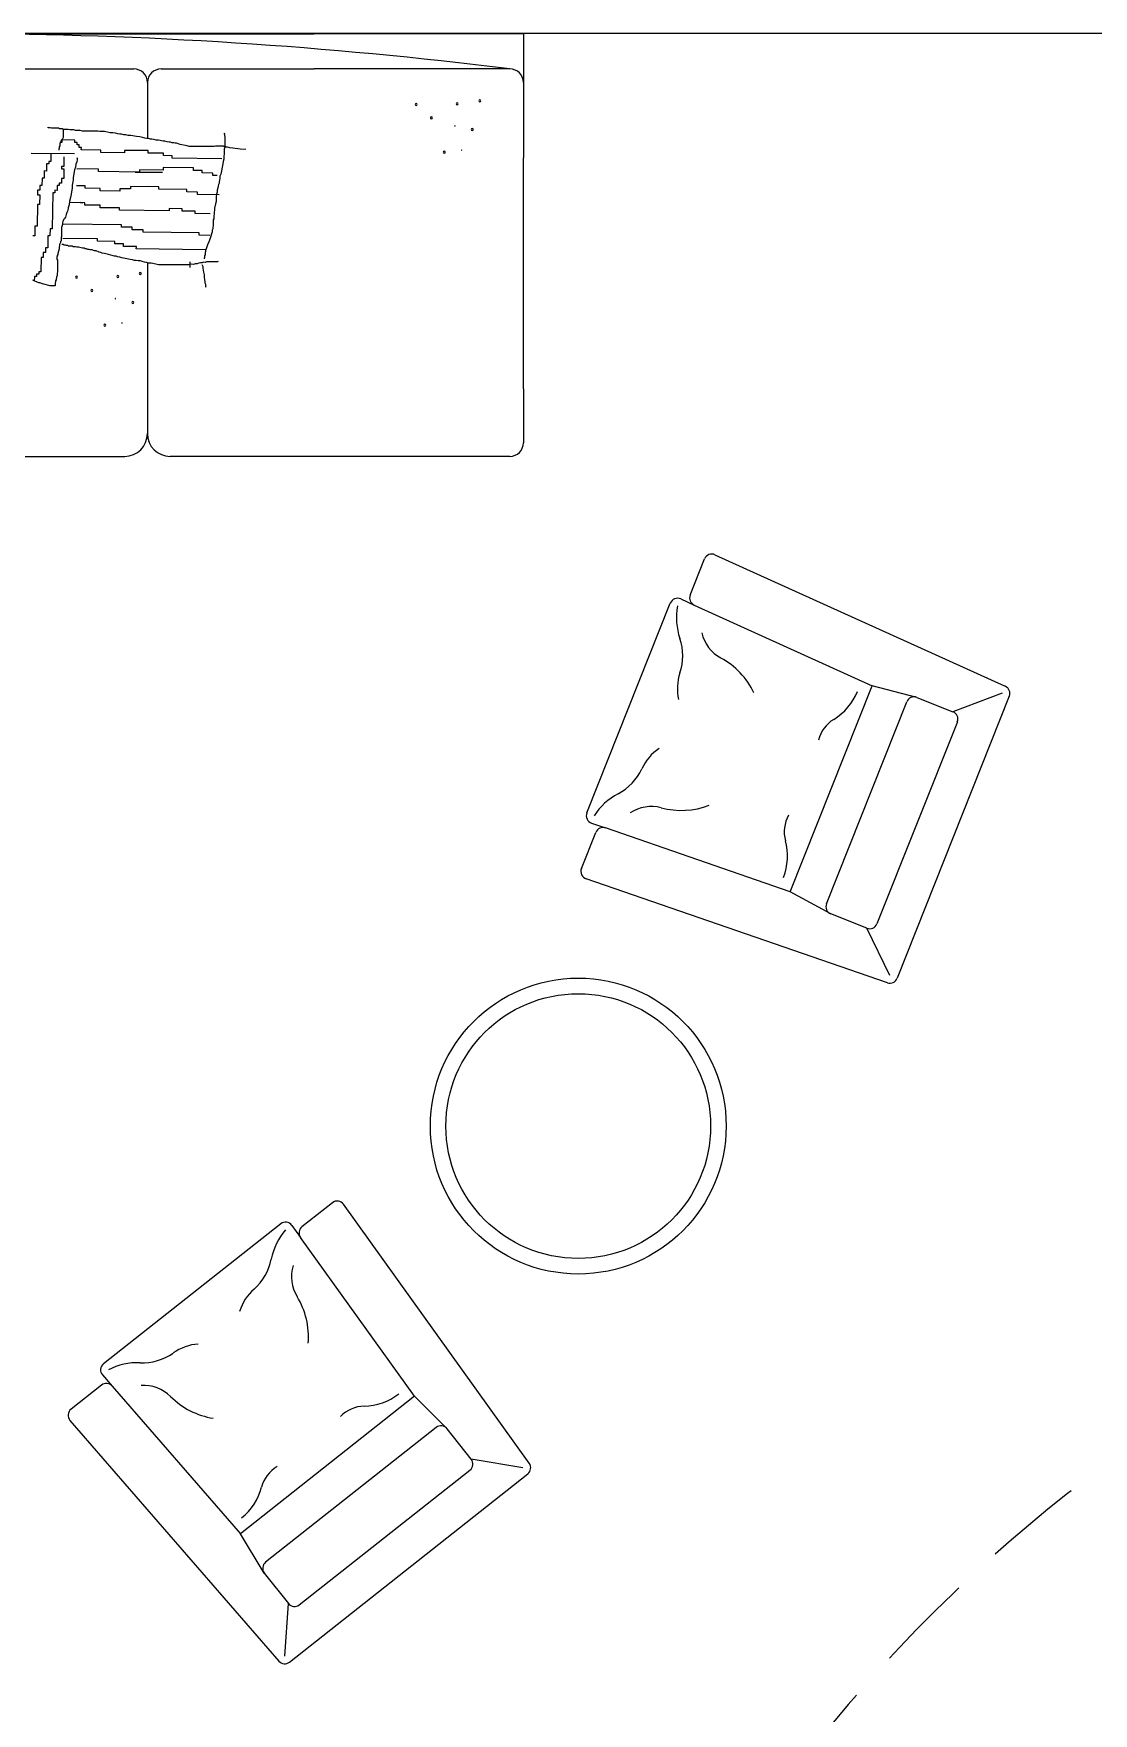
# Model space of a CAD drawing. Header units: feet. Extents: x 15180 to 17114, y 6067 to 8094.
# Drawn here: x 16282.7 to 16350.7, y 6608.3 to 6716.1 of the extents above; entities that cross this region are included whole.
import ezdxf

# ---------------------------------------------------------------- set-up
doc = ezdxf.new("R2010")
doc.units = ezdxf.units.FT
doc.linetypes.add('HIDDEN', pattern=[9.525, 6.35, -3.175])
doc.layers.add('Electrical Hidden', color=120, linetype='HIDDEN')
doc.layers.add('freecads.com', color=7, linetype='Continuous')

msp = doc.modelspace()

# ---------------------------------------------------------------- linework, layer by layer
msp.add_line((16401.343, 6716.117), (16240.302, 6716.117))
at = {"layer": 'Electrical Hidden'}
msp.add_arc((16411.13, 6543.816), 100.177, 30.08091, 149.91909, dxfattribs=at)
at = {"layer": 'freecads.com', "ltscale": 2}
for p, q in [((16240.706, 6716.104), (16300.67, 6716.104)), ((16314.108, 6716.104), (16300.67, 6716.104)), ((16314.108, 6716.104), (16314.108, 6712.972)), ((16267.833, 6713.849), (16289.101, 6713.849)), ((16290.854, 6713.849), (16300.67, 6713.849)), ((16313.232, 6713.849), (16300.67, 6713.849)), ((16289.978, 6712.972), (16289.978, 6709.382)), ((16314.108, 6712.972), (16314.108, 6708.134)), ((16283.608, 6710.075), (16283.579, 6710.108)), ((16283.728, 6710.074), (16283.608, 6710.075)), ((16283.817, 6710.041), (16283.728, 6710.074)), ((16284.265, 6710.039), (16283.817, 6710.041)), ((16284.324, 6710.005), (16284.265, 6710.039)), ((16284.533, 6710.004), (16284.324, 6710.005)), ((16284.56, 6709.44), (16284.529, 6709.374)), ((16284.533, 6710.037), (16284.563, 6709.938)), ((16284.623, 6709.971), (16284.533, 6710.004)), ((16284.563, 6709.938), (16284.56, 6709.44)), ((16284.891, 6709.969), (16284.623, 6709.971)), ((16285.01, 6709.936), (16284.891, 6709.969)), ((16285.249, 6709.935), (16285.01, 6709.936)), ((16285.368, 6709.901), (16285.249, 6709.935)), ((16285.667, 6709.899), (16285.368, 6709.901)), ((16285.816, 6709.866), (16285.667, 6709.899)), ((16286.801, 6709.861), (16285.816, 6709.866)), ((16286.92, 6709.827), (16286.801, 6709.861)), ((16287.218, 6709.826), (16286.92, 6709.827)), ((16287.576, 6709.758), (16287.218, 6709.826)), ((16287.755, 6709.757), (16287.576, 6709.758)), ((16287.934, 6709.723), (16287.755, 6709.757)), ((16288.083, 6709.689), (16287.934, 6709.723)), ((16288.202, 6709.655), (16288.083, 6709.689)), ((16288.322, 6709.655), (16288.202, 6709.655)), ((16288.471, 6709.621), (16288.322, 6709.655)), ((16288.59, 6709.62), (16288.471, 6709.621)), ((16288.739, 6709.587), (16288.59, 6709.62)), ((16288.918, 6709.586), (16288.739, 6709.587)), ((16289.276, 6709.518), (16288.918, 6709.586)), ((16289.485, 6709.484), (16289.276, 6709.518)), ((16289.664, 6709.45), (16289.485, 6709.484)), ((16289.813, 6709.416), (16289.664, 6709.45)), ((16289.932, 6709.382), (16289.813, 6709.416)), ((16294.889, 6709.724), (16294.918, 6709.657)), ((16294.918, 6709.657), (16294.918, 6709.591)), ((16294.918, 6709.591), (16294.947, 6709.458)), ((16294.947, 6709.458), (16294.943, 6708.828)), ((16285.3, 6708.409), (16282.524, 6708.422)), ((16283.786, 6708.374), (16283.781, 6707.912)), ((16284.287, 6708.712), (16284.286, 6708.646)), ((16284.317, 6708.745), (16284.287, 6708.712)), ((16284.347, 6708.911), (16284.317, 6708.845)), ((16284.317, 6708.845), (16284.317, 6708.745)), ((16284.348, 6709.043), (16284.347, 6708.911)), ((16284.469, 6709.308), (16284.348, 6709.043)), ((16284.49, 6709.136), (16284.351, 6709.138)), ((16284.529, 6709.374), (16284.469, 6709.308)), ((16284.491, 6709.29), (16284.49, 6709.136)), ((16285.324, 6709.28), (16284.491, 6709.29)), ((16285.322, 6709.126), (16285.324, 6709.28)), ((16285.461, 6709.124), (16285.322, 6709.126)), ((16285.459, 6708.97), (16285.461, 6709.124)), ((16285.598, 6708.968), (16285.459, 6708.97)), ((16285.596, 6708.814), (16285.598, 6708.968)), ((16285.735, 6708.813), (16285.596, 6708.814)), ((16285.733, 6708.659), (16285.735, 6708.813)), ((16286.982, 6708.643), (16285.733, 6708.659)), ((16286.98, 6708.489), (16286.982, 6708.643)), ((16288.506, 6708.471), (16286.98, 6708.489)), ((16288.508, 6708.625), (16288.506, 6708.471)), ((16290.034, 6708.606), (16288.508, 6708.625)), ((16290.051, 6709.381), (16289.932, 6709.382)), ((16290.032, 6708.452), (16290.034, 6708.606)), ((16291.003, 6708.44), (16290.032, 6708.452)), ((16290.171, 6709.348), (16290.051, 6709.381)), ((16290.26, 6709.347), (16290.171, 6709.348)), ((16290.379, 6709.314), (16290.26, 6709.347)), ((16290.528, 6709.28), (16290.379, 6709.314)), ((16290.678, 6709.279), (16290.528, 6709.28)), ((16290.976, 6709.211), (16290.678, 6709.279)), ((16291.095, 6709.211), (16290.976, 6709.211)), ((16291.002, 6708.286), (16291.003, 6708.44)), ((16291.244, 6709.177), (16291.095, 6709.211)), ((16291.363, 6709.143), (16291.244, 6709.177)), ((16291.453, 6709.143), (16291.363, 6709.143)), ((16291.572, 6709.109), (16291.453, 6709.143)), ((16291.661, 6709.109), (16291.572, 6709.109)), ((16291.751, 6709.075), (16291.661, 6709.109)), ((16291.84, 6709.075), (16291.751, 6709.075)), ((16292.079, 6709.007), (16291.84, 6709.075)), ((16292.526, 6708.906), (16292.079, 6709.007)), ((16292.645, 6708.872), (16292.526, 6708.906)), ((16294.257, 6708.864), (16292.645, 6708.872)), ((16294.347, 6708.897), (16294.257, 6708.864)), ((16294.854, 6708.895), (16294.347, 6708.897)), ((16294.884, 6708.861), (16294.854, 6708.895)), ((16294.911, 6708.397), (16294.88, 6708.231)), ((16294.973, 6708.861), (16294.884, 6708.861)), ((16294.912, 6708.695), (16294.911, 6708.397)), ((16294.943, 6708.828), (16294.912, 6708.695)), ((16295.033, 6708.827), (16294.973, 6708.861)), ((16295.122, 6708.827), (16295.033, 6708.827)), ((16295.271, 6708.793), (16295.122, 6708.827)), ((16295.45, 6708.759), (16295.271, 6708.793)), ((16295.927, 6708.691), (16295.45, 6708.759)), ((16296.285, 6708.689), (16295.927, 6708.691)), ((16283.357, 6707.301), (16283.351, 6706.838)), ((16283.496, 6707.299), (16283.357, 6707.301)), ((16283.501, 6707.761), (16283.496, 6707.299)), ((16283.64, 6707.759), (16283.501, 6707.761)), ((16283.642, 6707.914), (16283.64, 6707.759)), ((16283.781, 6707.912), (16283.642, 6707.914)), ((16284.471, 6707.595), (16284.469, 6707.441)), ((16284.469, 6707.441), (16284.608, 6707.439)), ((16284.61, 6707.593), (16284.471, 6707.595)), ((16284.608, 6707.439), (16284.6, 6706.823)), ((16284.617, 6708.21), (16284.61, 6707.593)), ((16285.293, 6707.381), (16285.201, 6706.884)), ((16285.354, 6707.546), (16285.293, 6707.381)), ((16285.385, 6707.745), (16285.354, 6707.546)), ((16285.446, 6707.878), (16285.385, 6707.745)), ((16286.828, 6707.412), (16285.44, 6707.429)), ((16285.476, 6708.01), (16285.446, 6707.878)), ((16285.447, 6708.176), (16285.477, 6708.11)), ((16285.477, 6708.11), (16285.476, 6708.01)), ((16286.826, 6707.258), (16286.828, 6707.412)), ((16289.462, 6707.226), (16286.826, 6707.258)), ((16289.464, 6707.38), (16289.462, 6707.226)), ((16290.99, 6707.361), (16289.464, 6707.38)), ((16290.992, 6707.516), (16290.99, 6707.361)), ((16292.935, 6707.492), (16290.992, 6707.516)), ((16291.557, 6708.279), (16291.002, 6708.286)), ((16291.555, 6708.125), (16291.557, 6708.279)), ((16294.746, 6708.086), (16291.555, 6708.125)), ((16292.933, 6707.338), (16292.935, 6707.492)), ((16293.488, 6707.331), (16292.933, 6707.338)), ((16293.486, 6707.177), (16293.488, 6707.331)), ((16294.817, 6707.767), (16294.694, 6707.104)), ((16294.848, 6707.9), (16294.817, 6707.767)), ((16294.879, 6708.065), (16294.848, 6707.9)), ((16294.88, 6708.231), (16294.879, 6708.065)), ((16314.108, 6693.317), (16314.108, 6708.134)), ((16283.068, 6706.379), (16283.064, 6706.071)), ((16283.207, 6706.378), (16283.068, 6706.379)), ((16283.213, 6706.84), (16283.207, 6706.378)), ((16283.351, 6706.838), (16283.213, 6706.84)), ((16284.178, 6706.366), (16284.174, 6706.058)), ((16284.317, 6706.364), (16284.178, 6706.366)), ((16284.319, 6706.518), (16284.317, 6706.364)), ((16284.458, 6706.517), (16284.319, 6706.518)), ((16284.461, 6706.825), (16284.458, 6706.517)), ((16284.6, 6706.823), (16284.461, 6706.825)), ((16285.137, 6706.221), (16285.075, 6705.823)), ((16285.138, 6706.387), (16285.137, 6706.221)), ((16285.2, 6706.718), (16285.138, 6706.387)), ((16285.201, 6706.884), (16285.2, 6706.718)), ((16285.982, 6706.344), (16285.427, 6706.351)), ((16285.98, 6706.19), (16285.982, 6706.344)), ((16286.951, 6706.178), (16285.98, 6706.19)), ((16286.95, 6706.024), (16286.951, 6706.178)), ((16288.2, 6706.163), (16288.198, 6706.008)), ((16288.894, 6706.154), (16288.2, 6706.163)), ((16288.896, 6706.308), (16288.894, 6706.154)), ((16290.7, 6706.286), (16288.896, 6706.308)), ((16289.189, 6707.225), (16290.942, 6707.225)), ((16290.066, 6706.348), (16290.066, 6706.348)), ((16290.698, 6706.132), (16290.7, 6706.286)), ((16294.18, 6707.168), (16293.486, 6707.177)), ((16294.178, 6707.014), (16294.18, 6707.168)), ((16294.455, 6707.011), (16294.178, 6707.014)), ((16294.51, 6706.276), (16294.449, 6706.078)), ((16294.54, 6706.442), (16294.51, 6706.343)), ((16294.51, 6706.343), (16294.51, 6706.276)), ((16294.571, 6706.508), (16294.54, 6706.442)), ((16294.602, 6706.707), (16294.571, 6706.608)), ((16294.571, 6706.608), (16294.571, 6706.508)), ((16294.632, 6706.839), (16294.602, 6706.707)), ((16294.633, 6706.972), (16294.632, 6706.839)), ((16294.694, 6707.104), (16294.633, 6706.972)), ((16282.914, 6705.148), (16282.897, 6703.762)), ((16283.053, 6705.147), (16282.914, 6705.148)), ((16282.926, 6706.073), (16282.922, 6705.765)), ((16282.922, 6705.765), (16283.061, 6705.763)), ((16283.064, 6706.071), (16282.926, 6706.073)), ((16283.061, 6705.763), (16283.053, 6705.147)), ((16283.895, 6705.907), (16283.867, 6703.596)), ((16284.034, 6705.905), (16283.895, 6705.907)), ((16284.036, 6706.059), (16284.034, 6705.905)), ((16284.174, 6706.058), (16284.036, 6706.059)), ((16284.951, 6705.127), (16284.89, 6704.929)), ((16284.982, 6705.359), (16284.951, 6705.127)), ((16285.043, 6705.591), (16284.982, 6705.359)), ((16285.83, 6705.267), (16284.998, 6705.277)), ((16285.075, 6705.823), (16285.043, 6705.591)), ((16285.691, 6705.269), (16285.83, 6705.267)), ((16285.969, 6705.265), (16285.691, 6705.269)), ((16285.967, 6705.111), (16285.969, 6705.265)), ((16286.938, 6705.099), (16285.967, 6705.111)), ((16286.936, 6704.945), (16286.938, 6705.099)), ((16288.198, 6706.008), (16286.95, 6706.024)), ((16292.502, 6706.11), (16290.698, 6706.132)), ((16292.5, 6705.956), (16292.502, 6706.11)), ((16293.193, 6705.947), (16292.5, 6705.956)), ((16293.192, 6705.793), (16293.193, 6705.947)), ((16294.579, 6705.776), (16293.192, 6705.793)), ((16294.354, 6705.183), (16294.292, 6704.918)), ((16294.385, 6705.348), (16294.354, 6705.183)), ((16294.386, 6705.647), (16294.385, 6705.348)), ((16294.417, 6705.812), (16294.386, 6705.647)), ((16294.448, 6705.945), (16294.417, 6705.812)), ((16294.449, 6706.078), (16294.448, 6705.945)), ((16284.557, 6704.068), (16284.526, 6703.968)), ((16284.617, 6704.2), (16284.557, 6704.068)), ((16284.677, 6704.266), (16284.617, 6704.2)), ((16284.707, 6704.332), (16284.677, 6704.266)), ((16284.738, 6704.432), (16284.707, 6704.332)), ((16284.768, 6704.498), (16284.738, 6704.432)), ((16284.799, 6704.63), (16284.768, 6704.498)), ((16284.859, 6704.763), (16284.799, 6704.63)), ((16284.89, 6704.929), (16284.859, 6704.763)), ((16288.185, 6704.93), (16286.936, 6704.945)), ((16288.183, 6704.776), (16288.185, 6704.93)), ((16291.375, 6704.737), (16288.183, 6704.776)), ((16291.376, 6704.891), (16291.375, 6704.737)), ((16292.209, 6704.881), (16291.376, 6704.891)), ((16292.207, 6704.727), (16292.209, 6704.881)), ((16293.04, 6704.716), (16292.207, 6704.727)), ((16293.038, 6704.562), (16293.04, 6704.716)), ((16294.009, 6704.55), (16293.038, 6704.562)), ((16294.198, 6704.155), (16294.196, 6703.79)), ((16294.228, 6704.221), (16294.198, 6704.155)), ((16294.23, 6704.42), (16294.228, 6704.221)), ((16294.26, 6704.553), (16294.23, 6704.42)), ((16294.261, 6704.652), (16294.26, 6704.553)), ((16294.292, 6704.785), (16294.261, 6704.652)), ((16294.292, 6704.918), (16294.292, 6704.785)), ((16282.751, 6703.147), (16282.612, 6703.149)), ((16282.759, 6703.763), (16282.751, 6703.147)), ((16282.897, 6703.762), (16282.759, 6703.763)), ((16283.584, 6703.137), (16283.574, 6702.366)), ((16283.722, 6703.135), (16283.584, 6703.137)), ((16283.728, 6703.597), (16283.722, 6703.135)), ((16283.867, 6703.596), (16283.728, 6703.597)), ((16284.431, 6703.04), (16284.429, 6702.808)), ((16284.461, 6703.106), (16284.431, 6703.04)), ((16284.465, 6703.67), (16284.461, 6703.106)), ((16284.526, 6703.869), (16284.465, 6703.67)), ((16284.526, 6703.968), (16284.526, 6703.869)), ((16286.773, 6702.944), (16284.553, 6702.971)), ((16288.311, 6703.85), (16284.564, 6703.895)), ((16286.771, 6702.79), (16286.773, 6702.944)), ((16288.309, 6703.695), (16288.311, 6703.85)), ((16289.003, 6703.687), (16288.309, 6703.695)), ((16289.001, 6703.533), (16289.003, 6703.687)), ((16289.694, 6703.524), (16289.001, 6703.533)), ((16289.693, 6703.37), (16289.694, 6703.524)), ((16293.3, 6703.326), (16289.693, 6703.37)), ((16293.298, 6703.172), (16293.3, 6703.326)), ((16293.992, 6703.164), (16293.298, 6703.172)), ((16294.012, 6702.995), (16293.951, 6702.863)), ((16294.134, 6703.393), (16294.012, 6702.995)), ((16294.165, 6703.592), (16294.134, 6703.492)), ((16294.134, 6703.492), (16294.134, 6703.393)), ((16294.196, 6703.79), (16294.165, 6703.691)), ((16294.165, 6703.691), (16294.165, 6703.592)), ((16283.293, 6702.061), (16283.289, 6701.753)), ((16283.432, 6702.06), (16283.293, 6702.061)), ((16283.435, 6702.368), (16283.432, 6702.06)), ((16283.574, 6702.366), (16283.435, 6702.368)), ((16284.215, 6701.947), (16284.185, 6701.881)), ((16284.185, 6701.881), (16284.185, 6701.814)), ((16284.216, 6702.013), (16284.215, 6701.947)), ((16284.307, 6702.311), (16284.216, 6702.013)), ((16284.308, 6702.411), (16284.307, 6702.311)), ((16284.338, 6702.51), (16284.308, 6702.411)), ((16284.339, 6702.576), (16284.338, 6702.51)), ((16284.399, 6702.709), (16284.339, 6702.576)), ((16284.429, 6702.808), (16284.399, 6702.775)), ((16284.399, 6702.775), (16284.399, 6702.709)), ((16284.577, 6702.575), (16284.488, 6702.576)), ((16284.637, 6702.542), (16284.577, 6702.575)), ((16284.726, 6702.541), (16284.637, 6702.542)), ((16284.786, 6702.508), (16284.726, 6702.541)), ((16284.846, 6702.508), (16284.786, 6702.508)), ((16284.905, 6702.474), (16284.846, 6702.508)), ((16285.144, 6702.473), (16284.905, 6702.474)), ((16285.203, 6702.44), (16285.144, 6702.473)), ((16285.353, 6702.439), (16285.203, 6702.44)), ((16285.442, 6702.405), (16285.353, 6702.439)), ((16285.561, 6702.405), (16285.442, 6702.405)), ((16285.8, 6702.337), (16285.561, 6702.405)), ((16285.919, 6702.337), (16285.8, 6702.337)), ((16285.978, 6702.303), (16285.919, 6702.337)), ((16286.068, 6702.303), (16285.978, 6702.303)), ((16286.157, 6702.269), (16286.068, 6702.303)), ((16286.247, 6702.269), (16286.157, 6702.269)), ((16286.306, 6702.236), (16286.247, 6702.269)), ((16286.426, 6702.235), (16286.306, 6702.236)), ((16286.515, 6702.201), (16286.426, 6702.235)), ((16286.575, 6702.168), (16286.515, 6702.201)), ((16286.694, 6702.167), (16286.575, 6702.168)), ((16286.873, 6702.1), (16286.694, 6702.167)), ((16287.881, 6702.776), (16286.771, 6702.79)), ((16286.992, 6702.067), (16286.873, 6702.1)), ((16287.081, 6702.033), (16286.992, 6702.067)), ((16287.23, 6701.999), (16287.081, 6702.033)), ((16287.469, 6701.932), (16287.23, 6701.999)), ((16287.618, 6701.898), (16287.469, 6701.932)), ((16287.856, 6701.83), (16287.618, 6701.898)), ((16287.879, 6702.622), (16287.881, 6702.776)), ((16288.434, 6702.615), (16287.879, 6702.622)), ((16288.433, 6702.461), (16288.434, 6702.615)), ((16289.265, 6702.451), (16288.433, 6702.461)), ((16289.263, 6702.297), (16289.265, 6702.451)), ((16293.703, 6702.242), (16289.263, 6702.297)), ((16293.647, 6701.869), (16293.646, 6701.737)), ((16293.677, 6701.902), (16293.647, 6701.869)), ((16293.678, 6702.068), (16293.677, 6701.902)), ((16293.708, 6702.134), (16293.678, 6702.068)), ((16293.709, 6702.201), (16293.708, 6702.134)), ((16293.739, 6702.3), (16293.709, 6702.201)), ((16293.769, 6702.366), (16293.739, 6702.3)), ((16293.83, 6702.565), (16293.769, 6702.366)), ((16293.921, 6702.764), (16293.83, 6702.565)), ((16293.951, 6702.863), (16293.921, 6702.764)), ((16283, 6700.832), (16282.999, 6700.678)), ((16283.139, 6700.83), (16283, 6700.832)), ((16283.15, 6701.755), (16283.139, 6700.83)), ((16283.289, 6701.753), (16283.15, 6701.755)), ((16284.155, 6701.781), (16284.154, 6701.649)), ((16284.154, 6701.649), (16284.213, 6701.582)), ((16284.185, 6701.814), (16284.155, 6701.781)), ((16284.208, 6700.819), (16284.178, 6700.753)), ((16284.213, 6701.582), (16284.208, 6700.819)), ((16287.975, 6701.83), (16287.856, 6701.83)), ((16288.065, 6701.796), (16287.975, 6701.83)), ((16288.214, 6701.762), (16288.065, 6701.796)), ((16288.333, 6701.729), (16288.214, 6701.762)), ((16288.87, 6701.627), (16288.333, 6701.729)), ((16289.019, 6701.593), (16288.87, 6701.627)), ((16289.138, 6701.559), (16289.019, 6701.593)), ((16289.257, 6701.558), (16289.138, 6701.559)), ((16289.376, 6701.525), (16289.257, 6701.558)), ((16289.526, 6701.524), (16289.376, 6701.525)), ((16289.645, 6701.49), (16289.526, 6701.524)), ((16289.794, 6701.456), (16289.645, 6701.49)), ((16289.913, 6701.423), (16289.794, 6701.456)), ((16290.062, 6701.389), (16289.913, 6701.423)), ((16289.978, 6701.408), (16289.978, 6690.444)), ((16290.211, 6701.388), (16290.062, 6701.389)), ((16290.509, 6701.32), (16290.211, 6701.388)), ((16290.688, 6701.286), (16290.509, 6701.32)), ((16292.658, 6701.277), (16290.688, 6701.286)), ((16292.808, 6701.31), (16292.658, 6701.277)), ((16292.717, 6701.111), (16292.719, 6701.476)), ((16292.927, 6701.309), (16292.808, 6701.31)), ((16293.047, 6701.342), (16292.927, 6701.309)), ((16293.166, 6701.341), (16293.047, 6701.342)), ((16293.286, 6701.374), (16293.166, 6701.341)), ((16293.375, 6701.406), (16293.286, 6701.374)), ((16293.495, 6701.406), (16293.375, 6701.406)), ((16293.464, 6701.307), (16293.523, 6701.174)), ((16293.585, 6701.439), (16293.495, 6701.406)), ((16293.523, 6701.174), (16293.523, 6701.074)), ((16293.523, 6701.074), (16293.581, 6700.809)), ((16293.581, 6700.809), (16293.609, 6700.643)), ((16293.674, 6701.438), (16293.585, 6701.439)), ((16293.646, 6701.737), (16293.616, 6701.704)), ((16293.616, 6701.704), (16293.616, 6701.671)), ((16293.764, 6701.471), (16293.674, 6701.438)), ((16294.48, 6701.468), (16293.764, 6701.471)), ((16294.51, 6701.501), (16294.48, 6701.468)), ((16282.742, 6700.229), (16282.623, 6700.296)), ((16282.719, 6700.527), (16282.715, 6700.219)), ((16282.858, 6700.526), (16282.719, 6700.527)), ((16283.01, 6700.129), (16282.742, 6700.229)), ((16282.86, 6700.68), (16282.858, 6700.526)), ((16282.999, 6700.678), (16282.86, 6700.68)), ((16283.07, 6700.128), (16283.01, 6700.129)), ((16283.249, 6700.061), (16283.07, 6700.128)), ((16283.725, 6699.926), (16283.249, 6700.061)), ((16284.024, 6699.925), (16283.725, 6699.926)), ((16284.054, 6699.958), (16284.024, 6699.925)), ((16284.055, 6700.124), (16284.054, 6699.958)), ((16284.085, 6700.157), (16284.055, 6700.124)), ((16284.086, 6700.256), (16284.085, 6700.157)), ((16284.116, 6700.322), (16284.086, 6700.256)), ((16284.146, 6700.422), (16284.116, 6700.389)), ((16284.116, 6700.389), (16284.116, 6700.322)), ((16284.147, 6700.488), (16284.146, 6700.422)), ((16284.177, 6700.587), (16284.147, 6700.488)), ((16284.178, 6700.753), (16284.177, 6700.587)), ((16293.609, 6700.643), (16293.608, 6700.477)), ((16293.608, 6700.477), (16293.637, 6700.311)), ((16293.637, 6700.311), (16293.667, 6700.211)), ((16293.667, 6700.211), (16293.666, 6700.112)), ((16293.666, 6700.112), (16293.695, 6700.045)), ((16293.695, 6700.045), (16293.695, 6699.913)), ((16293.695, 6699.913), (16293.724, 6699.846)), ((16314.108, 6693.317), (16314.108, 6689.86)), ((16268.418, 6688.983), (16288.517, 6688.983)), ((16300.67, 6688.983), (16291.438, 6688.983)), ((16313.232, 6688.983), (16300.67, 6688.983))]:
    msp.add_line(p, q, dxfattribs=at)
at = {"layer": 'freecads.com'}
for p, q in [((16326.407, 6682.672), (16345.041, 6674.234)), ((16324.816, 6680.084), (16325.738, 6682.402)), ((16318.181, 6666.105), (16323.538, 6679.569)), ((16324.207, 6679.838), (16325.074, 6679.446)), ((16325.074, 6679.446), (16336.503, 6674.271)), ((16325.074, 6679.446), (16336.503, 6674.271)), ((16331.241, 6661.047), (16336.503, 6674.271)), ((16331.241, 6661.047), (16336.503, 6674.271)), ((16339.367, 6673.518), (16336.503, 6674.271)), ((16339.367, 6673.518), (16336.503, 6674.271)), ((16333.561, 6660.273), (16338.72, 6673.239)), ((16333.561, 6660.273), (16338.72, 6673.239)), ((16345.299, 6673.596), (16338.096, 6655.494)), ((16339.367, 6673.518), (16341.683, 6672.597)), ((16339.367, 6673.518), (16341.683, 6672.597)), ((16344.836, 6673.78), (16341.683, 6672.597)), ((16344.836, 6673.78), (16341.683, 6672.597)), ((16341.962, 6671.949), (16336.802, 6658.984)), ((16341.962, 6671.949), (16336.802, 6658.984)), ((16318.481, 6665.449), (16319.381, 6665.139)), ((16317.833, 6662.534), (16318.755, 6664.852)), ((16331.241, 6661.047), (16319.381, 6665.139)), ((16331.241, 6661.047), (16319.381, 6665.139)), ((16337.47, 6655.208), (16318.133, 6661.879)), ((16333.84, 6659.626), (16331.241, 6661.047)), ((16333.84, 6659.626), (16331.241, 6661.047)), ((16336.155, 6658.705), (16333.84, 6659.626)), ((16336.155, 6658.705), (16333.84, 6659.626)), ((16337.633, 6655.679), (16336.155, 6658.705)), ((16337.633, 6655.679), (16336.155, 6658.705)), ((16301.852, 6641.093), (16299.894, 6639.547)), ((16314.485, 6624.368), (16302.566, 6640.992)), ((16298.53, 6639.739), (16287.158, 6630.758)), ((16299.244, 6639.638), (16299.798, 6638.865)), ((16307.109, 6628.669), (16299.798, 6638.865)), ((16307.109, 6628.669), (16299.798, 6638.865)), ((16287.091, 6630.04), (16287.715, 6629.321)), ((16287.029, 6629.386), (16285.072, 6627.84)), ((16287.715, 6629.321), (16295.94, 6619.847)), ((16287.715, 6629.321), (16295.94, 6619.847)), ((16307.109, 6628.669), (16295.94, 6619.847)), ((16307.109, 6628.669), (16295.94, 6619.847)), ((16309.213, 6626.584), (16307.109, 6628.669)), ((16309.213, 6626.584), (16307.109, 6628.669)), ((16285.004, 6627.122), (16298.415, 6611.676)), ((16308.513, 6626.667), (16297.562, 6618.017)), ((16308.513, 6626.667), (16297.562, 6618.017)), ((16310.758, 6624.629), (16309.213, 6626.584)), ((16310.758, 6624.629), (16309.213, 6626.584)), ((16314.08, 6624.077), (16310.758, 6624.629)), ((16314.08, 6624.077), (16310.758, 6624.629)), ((16299.1, 6611.611), (16314.389, 6623.686)), ((16299.724, 6615.28), (16310.675, 6623.929)), ((16299.724, 6615.28), (16310.675, 6623.929)), ((16297.48, 6617.317), (16295.94, 6619.847)), ((16297.48, 6617.317), (16295.94, 6619.847)), ((16297.48, 6617.317), (16299.024, 6615.362)), ((16297.48, 6617.317), (16299.024, 6615.362)), ((16298.791, 6612.002), (16299.024, 6615.362)), ((16298.791, 6612.002), (16299.024, 6615.362))]:
    msp.add_line(p, q, dxfattribs=at)
for radius in [9.494, 8.497, 8.497]:
    msp.add_circle((16317.63, 6646.009), radius, dxfattribs=at)
at = {"layer": 'freecads.com', "ltscale": 2}
for centre, radius, start, end in [((16276.736, 6421.392), 294.725, 82.88673, 96.63201), ((16289.101, 6712.972), 0.876, 0, 90), ((16290.854, 6712.972), 0.876, 90, 180), ((16313.232, 6712.972), 0.876, 0, 90), ((16307.219, 6711.571), 0.0649, 90, 270), ((16307.219, 6711.571), 0.0649, 270, 90), ((16309.861, 6711.617), 0.0649, 90, 270), ((16309.861, 6711.617), 0.0649, 270, 90), ((16311.307, 6711.805), 0.0649, 90, 270), ((16311.307, 6711.805), 0.0649, 270, 90), ((16308.201, 6710.717), 0.0649, 90, 270), ((16308.201, 6710.717), 0.0649, 270, 90), ((16309.71, 6710.197), 0.0108, 90, 270), ((16309.71, 6710.197), 0.0108, 270, 90), ((16310.829, 6709.956), 0.0649, 90, 270), ((16310.829, 6709.956), 0.0649, 270, 90), ((16309.031, 6708.502), 0.0649, 90, 270), ((16309.031, 6708.502), 0.0649, 270, 90), ((16310.137, 6708.641), 0.0108, 90, 270), ((16310.137, 6708.641), 0.0108, 270, 90), ((16289.519, 6700.715), 0.0649, 90, 270), ((16289.519, 6700.715), 0.0649, 270, 90), ((16285.43, 6700.481), 0.0649, 90, 270), ((16285.43, 6700.481), 0.0649, 270, 90), ((16286.412, 6699.626), 0.0649, 90, 270), ((16286.412, 6699.626), 0.0649, 270, 90), ((16288.072, 6700.526), 0.0649, 90, 270), ((16288.072, 6700.526), 0.0649, 270, 90), ((16287.922, 6699.106), 0.0108, 90, 270), ((16287.922, 6699.106), 0.0108, 270, 90), ((16289.04, 6698.865), 0.0649, 90, 270), ((16289.04, 6698.865), 0.0649, 270, 90), ((16288.349, 6697.55), 0.0108, 90, 270), ((16288.349, 6697.55), 0.0108, 270, 90), ((16287.242, 6697.412), 0.0649, 90, 270), ((16287.242, 6697.412), 0.0649, 270, 90), ((16288.517, 6690.444), 1.461, 270, 0), ((16291.438, 6690.444), 1.461, 180, 270), ((16313.232, 6689.86), 0.876, 270, 0)]:
    msp.add_arc(centre, radius, start, end, dxfattribs=at)
at = {"layer": 'freecads.com'}
for centre, radius, start, end in [((16326.201, 6682.218), 0.498, 65.63899, 158.30199), ((16324.001, 6679.384), 0.498, 65.63899, 158.30199), ((16328.003, 6678.627), 4.072, 169.27768, 199.00679), ((16328.003, 6678.627), 4.072, 169.27768, 199.00679), ((16325.279, 6679.9), 0.498, 158.30199, 245.63899), ((16320.919, 6676.187), 3.42, 341.20943, 19.00679), ((16320.919, 6676.187), 3.42, 341.20943, 19.00679), ((16327.947, 6678.199), 2.446, 192.85453, 241.56704), ((16327.947, 6678.199), 2.446, 192.85453, 241.56704), ((16324.409, 6671.664), 4.984, 25.56842, 61.56704), ((16324.409, 6671.664), 4.984, 25.56842, 61.56704), ((16327.122, 6674.076), 3.133, 161.20943, 192.85453), ((16327.122, 6674.076), 3.133, 161.20943, 192.85453), ((16332.022, 6675.371), 3.83, 301.545, 337.42674), ((16332.022, 6675.371), 3.83, 301.545, 337.42674), ((16344.836, 6673.78), 0.498, 338.30199, 65.63899), ((16339.183, 6673.055), 0.498, 68.30199, 158.30199), ((16339.183, 6673.055), 0.498, 68.30199, 158.30199), ((16335.172, 6670.24), 2.192, 121.545, 165.73872), ((16335.172, 6670.24), 2.192, 121.545, 165.73872), ((16341.499, 6672.134), 0.498, 338.30199, 68.30199), ((16341.499, 6672.134), 0.498, 338.30199, 68.30199), ((16324.559, 6667.633), 3.133, 123.74946, 155.39455), ((16324.559, 6667.633), 3.133, 123.74946, 155.39455), ((16318.601, 6670.362), 3.42, 297.5972, 335.39455), ((16318.601, 6670.362), 3.42, 297.5972, 335.39455), ((16322.072, 6663.722), 4.072, 117.5972, 147.3263), ((16322.072, 6663.722), 4.072, 117.5972, 147.3263), ((16322.326, 6664.071), 2.446, 75.03695, 123.74946), ((16322.326, 6664.071), 2.446, 75.03695, 123.74946), ((16324.245, 6671.25), 4.984, 255.03695, 291.03557), ((16324.245, 6671.25), 4.984, 255.03695, 291.03557), ((16318.644, 6665.921), 0.498, 158.30199, 250.96499), ((16333.043, 6664.89), 2.192, 150.86527, 195.05899), ((16333.043, 6664.89), 2.192, 150.86527, 195.05899), ((16319.218, 6664.668), 0.498, 70.96499, 158.30199), ((16327.229, 6663.326), 3.83, 339.17725, 15.05899), ((16327.229, 6663.326), 3.83, 339.17725, 15.05899), ((16318.296, 6662.35), 0.498, 158.30199, 250.96499), ((16334.024, 6660.089), 0.498, 158.30199, 248.30199), ((16334.024, 6660.089), 0.498, 158.30199, 248.30199), ((16336.339, 6659.168), 0.498, 248.30199, 338.30199), ((16336.339, 6659.168), 0.498, 248.30199, 338.30199), ((16337.633, 6655.679), 0.498, 250.96499, 338.30199), ((16302.161, 6640.702), 0.498, 35.63899, 128.30199), ((16301.925, 6636.691), 4.072, 139.27768, 169.00679), ((16301.925, 6636.691), 4.072, 139.27768, 169.00679), ((16298.839, 6639.348), 0.498, 35.63899, 128.30199), ((16300.203, 6639.155), 0.498, 128.30199, 215.63899), ((16294.571, 6638.12), 3.42, 311.20943, 349.00679), ((16294.571, 6638.12), 3.42, 311.20943, 349.00679), ((16301.663, 6636.348), 2.446, 162.85453, 211.56704), ((16301.663, 6636.348), 2.446, 162.85453, 211.56704), ((16298.887, 6633.19), 3.133, 131.20943, 162.85453), ((16298.887, 6633.19), 3.133, 131.20943, 162.85453), ((16295.332, 6632.458), 4.984, 355.56842, 31.56704), ((16295.332, 6632.458), 4.984, 355.56842, 31.56704), ((16293.446, 6628.893), 3.133, 93.74946, 125.39455), ((16293.446, 6628.893), 3.133, 93.74946, 125.39455), ((16287.467, 6630.367), 0.498, 128.30199, 220.96499), ((16289.337, 6626.749), 4.072, 87.5972, 117.3263), ((16289.337, 6626.749), 4.072, 87.5972, 117.3263), ((16289.651, 6634.234), 3.42, 267.5972, 305.39455), ((16289.651, 6634.234), 3.42, 267.5972, 305.39455), ((16287.338, 6628.995), 0.498, 40.96499, 128.30199), ((16289.731, 6626.924), 2.446, 45.03695, 93.74946), ((16289.731, 6626.924), 2.446, 45.03695, 93.74946), ((16294.982, 6632.181), 4.984, 225.03695, 261.03557), ((16294.982, 6632.181), 4.984, 225.03695, 261.03557), ((16303.778, 6631.862), 3.83, 271.545, 307.42674), ((16303.778, 6631.862), 3.83, 271.545, 307.42674), ((16285.381, 6627.449), 0.498, 128.30199, 220.96499), ((16303.941, 6625.843), 2.192, 91.545, 135.73872), ((16303.941, 6625.843), 2.192, 91.545, 135.73872), ((16308.822, 6626.275), 0.498, 38.30199, 128.30199), ((16308.822, 6626.275), 0.498, 38.30199, 128.30199), ((16310.366, 6624.32), 0.498, 308.30199, 38.30199), ((16310.366, 6624.32), 0.498, 308.30199, 38.30199), ((16314.08, 6624.077), 0.498, 308.30199, 35.63899), ((16299.422, 6622.275), 2.192, 120.86527, 165.05899), ((16299.422, 6622.275), 2.192, 120.86527, 165.05899), ((16293.605, 6623.827), 3.83, 309.17725, 345.05899), ((16293.605, 6623.827), 3.83, 309.17725, 345.05899), ((16297.871, 6617.626), 0.498, 128.30199, 218.30199), ((16297.871, 6617.626), 0.498, 128.30199, 218.30199), ((16299.416, 6615.671), 0.498, 218.30199, 308.30199), ((16299.416, 6615.671), 0.498, 218.30199, 308.30199), ((16298.791, 6612.002), 0.498, 220.96499, 308.30199)]:
    msp.add_arc(centre, radius, start, end, dxfattribs=at)

doc.saveas('drawing.dxf')
